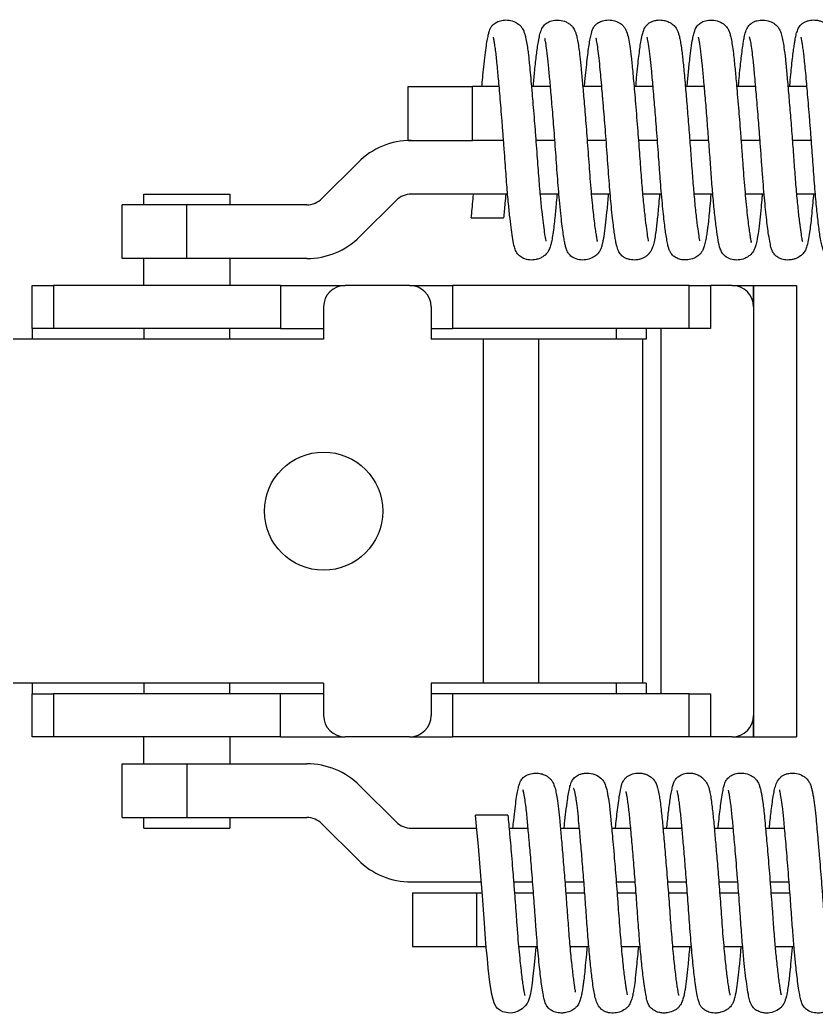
# Model space of a CAD drawing. Extents: x -3080 to 28500, y -1326 to 31609.
# Drawn here: x 14582.704 to 14586.407, y 26403.951 to 26408.572 of the extents above; entities that cross this region are included whole.
import ezdxf

# ---------------------------------------------------------------- set-up
doc = ezdxf.new("R2010")
doc.units = 0
doc.header["$LTSCALE"] = 100
doc.layers.add('0-xref', color=8, linetype='Continuous')
doc.layers.add('188K-SM-07-F10-MECH-CR PIPE-Y2257103$0$AP7P1-SM-08-FNN-120-A(4)-SMP$0$15P6-SM-08-FNN-320-A(10)-UIS-TCM$0$15P6-SM-08-FNN-00-(@10)170308-MIC$0$0-CDS', color=140, linetype='Continuous')

# ---------------------------------------------------------------- blocks, each defined once
blk = doc.blocks.new('188K-SM-07-F10-MECH-CR PIPE-Y2257103$0$CDS-CVD')
at = {"layer": '188K-SM-07-F10-MECH-CR PIPE-Y2257103$0$AP7P1-SM-08-FNN-120-A(4)-SMP$0$15P6-SM-08-FNN-320-A(10)-UIS-TCM$0$15P6-SM-08-FNN-00-(@10)170308-MIC$0$0-CDS', "ltscale": 0.1}
for p, q in [((14584.51, -72926.5019), (14584.81, -72926.5019)), ((14584.51, -72926.7519), (14584.51, -72926.5019)), ((14584.81, -72926.7519), (14584.81, -72926.5019)), ((14584.9334, -72926.5019), (14584.81, -72926.5019)), ((14585.172, -72926.5019), (14585.0835, -72926.5019)), ((14585.4106, -72926.5019), (14585.322, -72926.5019)), ((14585.6491, -72926.5019), (14585.5606, -72926.5019)), ((14585.8877, -72926.5019), (14585.7992, -72926.5019)), ((14586.1263, -72926.5019), (14586.0378, -72926.5019)), ((14586.3649, -72926.5019), (14586.2763, -72926.5019)), ((14584.51, -72926.7519), (14584.81, -72926.7519)), ((14584.9537, -72926.7519), (14584.81, -72926.7519)), ((14585.1923, -72926.7519), (14585.104, -72926.7519)), ((14585.4309, -72926.7519), (14585.3425, -72926.7519)), ((14585.6695, -72926.7519), (14585.5811, -72926.7519)), ((14585.908, -72926.7519), (14585.8197, -72926.7519)), ((14586.1466, -72926.7519), (14586.0582, -72926.7519)), ((14586.3852, -72926.7519), (14586.2968, -72926.7519)), ((14584.2774, -72926.8544), (14584.1092, -72927.0226)), ((14583.28, -72927.0019), (14583.68, -72927.0019)), ((14583.28, -72927.0519), (14583.28, -72927.0019)), ((14583.68, -72927.0019), (14583.68, -72927.0519)), ((14584.9728, -72927.0019), (14584.5249, -72927.0019)), ((14585.2113, -72927.0019), (14585.1232, -72927.0019)), ((14585.4498, -72927.0019), (14585.3618, -72927.0019)), ((14585.6884, -72927.0019), (14585.6005, -72927.0019)), ((14585.927, -72927.0019), (14585.8391, -72927.0019)), ((14586.1656, -72927.0019), (14586.0775, -72927.0019)), ((14586.4041, -72927.0019), (14586.3161, -72927.0019)), ((14583.18, -72927.3019), (14583.18, -72927.0519)), ((14583.48, -72927.0519), (14583.18, -72927.0519)), ((14584.0385, -72927.0519), (14583.48, -72927.0519)), ((14583.48, -72927.3019), (14583.48, -72927.0519)), ((14584.4542, -72927.0312), (14584.286, -72927.1994)), ((14584.8036, -72927.1127), (14584.8786, -72927.1127)), ((14584.8786, -72927.1127), (14584.9536, -72927.1127)), ((14583.48, -72927.3019), (14583.18, -72927.3019)), ((14583.28, -72927.4269), (14583.28, -72927.3019)), ((14584.0385, -72927.3019), (14583.48, -72927.3019)), ((14583.68, -72927.3019), (14583.68, -72927.4269)), ((14582.761, -72927.6269), (14582.761, -72927.4269)), ((14582.761, -72927.4269), (14582.861, -72927.4269)), ((14582.861, -72927.4269), (14582.861, -72927.6269)), ((14583.9169, -72927.4269), (14582.861, -72927.4269)), ((14583.9169, -72927.4269), (14583.9169, -72927.6269)), ((14583.9169, -72927.4269), (14584.2169, -72927.4269)), ((14584.5169, -72927.4269), (14584.2169, -72927.4269)), ((14584.5169, -72927.4269), (14584.7169, -72927.4269)), ((14584.7169, -72927.4269), (14584.7169, -72927.6269)), ((14585.8169, -72927.4269), (14584.7169, -72927.4269)), ((14585.8169, -72927.6269), (14585.8169, -72927.4269)), ((14585.8169, -72927.4269), (14585.9169, -72927.4269)), ((14586.0169, -72927.4269), (14585.9169, -72927.4269)), ((14585.9169, -72927.4269), (14585.9169, -72927.6269)), ((14586.0169, -72927.4269), (14586.1169, -72927.4269)), ((14586.1169, -72927.4269), (14586.3169, -72927.4269)), ((14586.1169, -72927.4269), (14586.1169, -72929.5269)), ((14586.1169, -72927.5255), (14586.1169, -72927.4269)), ((14586.3169, -72927.4269), (14586.3169, -72929.5269)), ((14584.1169, -72927.5269), (14584.1169, -72927.6769)), ((14584.6169, -72927.5269), (14584.6169, -72927.6769)), ((14582.861, -72927.6269), (14582.761, -72927.6269)), ((14582.761, -72927.6269), (14582.761, -72927.6769)), ((14583.9169, -72927.6269), (14582.861, -72927.6269)), ((14583.9169, -72927.6269), (14584.1169, -72927.6269)), ((14584.6169, -72927.6269), (14584.7169, -72927.6269)), ((14585.8169, -72927.6269), (14584.7169, -72927.6269)), ((14585.4772, -72927.6269), (14585.4772, -72927.6769)), ((14585.6169, -72927.6269), (14585.6169, -72927.6769)), ((14585.6868, -72929.3269), (14585.6868, -72927.6269)), ((14585.9169, -72927.6269), (14585.8169, -72927.6269)), ((14584.1169, -72927.6769), (14580.8269, -72927.6769)), ((14584.8603, -72927.6769), (14584.6169, -72927.6769)), ((14584.8603, -72929.2769), (14584.8603, -72927.6769)), ((14585.1176, -72927.6769), (14584.8603, -72927.6769)), ((14585.1176, -72929.2769), (14585.1176, -72927.6769)), ((14585.601, -72927.6769), (14585.1176, -72927.6769)), ((14585.601, -72929.2769), (14585.601, -72927.6769)), ((14585.6169, -72927.6769), (14585.601, -72927.6769)), ((14584.1169, -72929.2769), (14580.8269, -72929.2769)), ((14582.761, -72929.2769), (14582.761, -72929.3269)), ((14584.1169, -72929.2769), (14584.1169, -72929.4269)), ((14584.8603, -72929.2769), (14584.6169, -72929.2769)), ((14584.6169, -72929.2769), (14584.6169, -72929.4269)), ((14585.1176, -72929.2769), (14584.8603, -72929.2769)), ((14585.601, -72929.2769), (14585.1176, -72929.2769)), ((14585.4772, -72929.2769), (14585.4772, -72929.3269)), ((14585.6169, -72929.2769), (14585.601, -72929.2769)), ((14585.6169, -72929.2769), (14585.6169, -72929.3269)), ((14582.761, -72929.5269), (14582.761, -72929.3269)), ((14582.761, -72929.3269), (14582.861, -72929.3269)), ((14582.861, -72929.3269), (14582.861, -72929.5269)), ((14583.9169, -72929.3269), (14582.861, -72929.3269)), ((14583.9169, -72929.5269), (14583.9169, -72929.3269)), ((14584.1169, -72929.3269), (14583.9169, -72929.3269)), ((14584.7169, -72929.3269), (14584.6169, -72929.3269)), ((14584.7169, -72929.3269), (14584.7169, -72929.5269)), ((14585.8169, -72929.3269), (14584.7169, -72929.3269)), ((14585.8169, -72929.5269), (14585.8169, -72929.3269)), ((14585.8169, -72929.3269), (14585.9169, -72929.3269)), ((14585.9169, -72929.3269), (14585.9169, -72929.5269)), ((14586.1169, -72929.5269), (14586.1169, -72929.4283)), ((14582.861, -72929.5269), (14582.761, -72929.5269)), ((14583.9169, -72929.5269), (14582.861, -72929.5269)), ((14583.28, -72929.6519), (14583.28, -72929.5269)), ((14583.68, -72929.5269), (14583.68, -72929.6519)), ((14583.9169, -72929.5269), (14584.2169, -72929.5269)), ((14584.5169, -72929.5269), (14584.2169, -72929.5269)), ((14584.5169, -72929.5269), (14584.7169, -72929.5269)), ((14585.8169, -72929.5269), (14584.7169, -72929.5269)), ((14585.9169, -72929.5269), (14585.8169, -72929.5269)), ((14586.0169, -72929.5269), (14585.9169, -72929.5269)), ((14586.0169, -72929.5269), (14586.1169, -72929.5269)), ((14586.1169, -72929.5269), (14586.3169, -72929.5269)), ((14583.18, -72929.9019), (14583.18, -72929.6519)), ((14583.18, -72929.6519), (14583.48, -72929.6519)), ((14583.48, -72929.6519), (14584.0385, -72929.6519)), ((14583.48, -72929.6519), (14583.48, -72929.9019)), ((14584.286, -72929.7544), (14584.4542, -72929.9226)), ((14584.83, -72929.9591), (14584.8236, -72929.8911)), ((14584.9736, -72929.8911), (14584.8236, -72929.8911)), ((14583.18, -72929.9019), (14583.48, -72929.9019)), ((14583.28, -72929.9519), (14583.28, -72929.9019)), ((14583.48, -72929.9019), (14584.0385, -72929.9019)), ((14583.68, -72929.9019), (14583.68, -72929.9519)), ((14584.1092, -72929.9312), (14584.2774, -72930.0994)), ((14583.28, -72929.9519), (14583.68, -72929.9519)), ((14584.5249, -72929.9519), (14584.8294, -72929.9519)), ((14584.8367, -72930.0348), (14584.83, -72929.9591)), ((14584.9794, -72929.9519), (14585.0679, -72929.9519)), ((14585.2179, -72929.9519), (14585.3065, -72929.9519)), ((14585.4565, -72929.9519), (14585.545, -72929.9519)), ((14585.6951, -72929.9519), (14585.7836, -72929.9519)), ((14585.9337, -72929.9519), (14586.0222, -72929.9519)), ((14586.1723, -72929.9519), (14586.2608, -72929.9519)), ((14584.8434, -72930.1137), (14584.8367, -72930.0348)), ((14584.8496, -72930.1915), (14584.8434, -72930.1137)), ((14584.5249, -72930.2019), (14584.8504, -72930.2019)), ((14584.8552, -72930.2651), (14584.8496, -72930.1915)), ((14585.0006, -72930.2019), (14585.089, -72930.2019)), ((14585.2391, -72930.2019), (14585.3275, -72930.2019)), ((14585.4777, -72930.2019), (14585.5661, -72930.2019)), ((14585.7163, -72930.2019), (14585.8047, -72930.2019)), ((14585.9549, -72930.2019), (14586.0432, -72930.2019)), ((14586.1934, -72930.2019), (14586.2818, -72930.2019)), ((14584.53, -72930.2519), (14584.53, -72930.5019)), ((14584.53, -72930.2519), (14584.83, -72930.2519)), ((14584.83, -72930.5019), (14584.83, -72930.2519)), ((14584.83, -72930.2519), (14584.8542, -72930.2519)), ((14585.0044, -72930.2519), (14585.0928, -72930.2519)), ((14585.243, -72930.2519), (14585.3313, -72930.2519)), ((14585.4816, -72930.2519), (14585.5699, -72930.2519)), ((14585.7202, -72930.2519), (14585.8085, -72930.2519)), ((14585.9587, -72930.2519), (14586.0471, -72930.2519)), ((14586.1973, -72930.2519), (14586.2856, -72930.2519)), ((14584.8602, -72930.3321), (14584.8552, -72930.2651)), ((14584.8644, -72930.3915), (14584.8602, -72930.3321)), ((14584.8684, -72930.4449), (14584.8644, -72930.3915)), ((14584.8735, -72930.5072), (14584.8684, -72930.4449)), ((14584.53, -72930.5019), (14584.83, -72930.5019)), ((14584.83, -72930.5019), (14584.8731, -72930.5019)), ((14584.8783, -72930.5584), (14584.8735, -72930.5072)), ((14585.0237, -72930.5019), (14585.1117, -72930.5019)), ((14585.1031, -72930.5057), (14585.0987, -72930.555)), ((14585.1035, -72930.5019), (14585.1031, -72930.5057)), ((14585.2622, -72930.5019), (14585.3503, -72930.5019)), ((14585.5008, -72930.5019), (14585.589, -72930.5019)), ((14585.7394, -72930.5019), (14585.8274, -72930.5019)), ((14585.9779, -72930.5019), (14586.066, -72930.5019)), ((14586.2166, -72930.5019), (14586.3046, -72930.5019)), ((14584.8827, -72930.6024), (14584.8783, -72930.5584)), ((14585.0987, -72930.555), (14585.0941, -72930.6035)), ((14584.8905, -72930.6675), (14584.8827, -72930.6024)), ((14585.0941, -72930.6035), (14585.0905, -72930.6384)), ((14584.8998, -72930.7254), (14584.8905, -72930.6675)), ((14585.0865, -72930.6722), (14585.0818, -72930.7035)), ((14585.0905, -72930.6384), (14585.0865, -72930.6722)), ((14585.0818, -72930.7035), (14585.0772, -72930.7277)), ((14584.9051, -72930.7491), (14584.8998, -72930.7254)), ((14584.911, -72930.768), (14584.9051, -72930.7491)), ((14584.9191, -72930.7827), (14584.911, -72930.768)), ((14585.0631, -72930.7665), (14585.0541, -72930.7786)), ((14585.0679, -72930.758), (14585.0631, -72930.7665)), ((14585.0699, -72930.7534), (14585.0679, -72930.758)), ((14585.0733, -72930.7433), (14585.0699, -72930.7534)), ((14585.0772, -72930.7277), (14585.0733, -72930.7433)), ((14584.9247, -72930.7891), (14584.9191, -72930.7827)), ((14584.9314, -72930.7949), (14584.9247, -72930.7891)), ((14584.9395, -72930.8003), (14584.9314, -72930.7949)), ((14584.9499, -72930.8053), (14584.9395, -72930.8003)), ((14584.9758, -72930.8113), (14584.9499, -72930.8053)), ((14584.9895, -72930.8116), (14584.9758, -72930.8113)), ((14585.0049, -72930.8095), (14584.9895, -72930.8116)), ((14585.0221, -72930.8036), (14585.0049, -72930.8095)), ((14585.0399, -72930.7924), (14585.0221, -72930.8036)), ((14585.0541, -72930.7786), (14585.0399, -72930.7924))]:
    blk.add_line(p, q, dxfattribs=at)
blk.add_circle((14584.1169, -72928.4769), 0.275, dxfattribs=at)
for centre, radius, start, end in [((14584.5249, -72927.1019), 0.35, 90, 135), ((14584.0385, -72926.9519), 0.1, 270, 315), ((14584.5249, -72927.1019), 0.1, 90, 135), ((14584.0385, -72926.9519), 0.35, 270, 315), ((14584.2169, -72927.5269), 0.1, 90, 180), ((14584.5169, -72927.5269), 0.1, 0, 90), ((14586.0169, -72927.5269), 0.1, 0, 90), ((14584.2169, -72929.4269), 0.1, 180, 270), ((14584.5169, -72929.4269), 0.1, 270, 0), ((14586.0169, -72929.4269), 0.1, 270, 0), ((14584.0385, -72930.0019), 0.35, 45, 90), ((14584.0385, -72930.0019), 0.1, 45, 90), ((14584.5249, -72929.8519), 0.1, 225, 270), ((14584.5249, -72929.8519), 0.35, 225, 270)]:
    blk.add_arc(centre, radius, start, end, dxfattribs=at)
for points, knots in [([(14584.8531, -72926.5019), (14584.8543, -72926.4881), (14584.8571, -72926.456), (14584.8621, -72926.4063), (14584.8678, -72926.3557), (14584.8736, -72926.3128), (14584.8788, -72926.2808), (14584.8835, -72926.2583), (14584.8876, -72926.243), (14584.8919, -72926.2325), (14584.8961, -72926.2249), (14584.9013, -72926.2179), (14584.9113, -72926.2081), (14584.9278, -72926.1983), (14584.9482, -72926.1928), (14584.965, -72926.1918), (14584.9832, -72926.1931), (14585.0062, -72926.1996), (14585.0242, -72926.2113), (14585.0319, -72926.2189), (14585.0345, -72926.2217), (14585.0368, -72926.2244), (14585.0395, -72926.2282), (14585.0434, -72926.2344), (14585.0479, -72926.244), (14585.0529, -72926.2586), (14585.0583, -72926.2806), (14585.0633, -72926.3082), (14585.0674, -72926.3382), (14585.0706, -72926.3652), (14585.0738, -72926.3964), (14585.0777, -72926.4375), (14585.0827, -72926.4921), (14585.0879, -72926.552), (14585.0931, -72926.6144), (14585.0982, -72926.6766), (14585.1032, -72926.7413), (14585.108, -72926.8044), (14585.1121, -72926.863), (14585.116, -72926.9165), (14585.12, -72926.9653), (14585.1249, -72927.0222), (14585.1308, -72927.0811), (14585.1373, -72927.1384), (14585.1437, -72927.1829), (14585.1473, -72927.2076), (14585.1511, -72927.2215), (14585.1499, -72927.2212), (14585.1496, -72927.2211)], [0, 0, 0, 0, 0.022447, 0.052442, 0.089796, 0.123797, 0.15424, 0.181076, 0.203503, 0.221072, 0.231045, 0.2384, 0.247554, 0.259468, 0.272894, 0.280648, 0.289593, 0.306187, 0.317473, 0.321045, 0.322534, 0.324543, 0.330659, 0.339705, 0.356395, 0.378357, 0.402238, 0.432583, 0.456571, 0.475191, 0.493904, 0.521678, 0.553166, 0.588295, 0.616893, 0.6472, 0.678856, 0.709286, 0.737324, 0.763613, 0.788867, 0.812859, 0.856316, 0.89383, 0.932154, 0.972262, 0.992211, 1, 1, 1, 1]), ([(14585.0918, -72926.5019), (14585.0937, -72926.4797), (14585.0982, -72926.4284), (14585.1057, -72926.3604), (14585.1131, -72926.3058), (14585.1202, -72926.268), (14585.1258, -72926.244), (14585.137, -72926.2206), (14585.1561, -72926.2033), (14585.1811, -72926.1928), (14585.2169, -72926.1912), (14585.2409, -72926.1986), (14585.2595, -72926.2097), (14585.2747, -72926.2232), (14585.2851, -72926.2399), (14585.2895, -72926.2523), (14585.2948, -72926.2702), (14585.2993, -72926.2928), (14585.3042, -72926.3238), (14585.3093, -72926.3652), (14585.3144, -72926.418), (14585.3209, -72926.4877), (14585.3268, -72926.5563), (14585.3322, -72926.6204), (14585.3366, -72926.6746), (14585.3411, -72926.7323), (14585.3456, -72926.7923), (14585.3501, -72926.8537), (14585.3545, -72926.9156), (14585.3593, -72926.9753), (14585.3643, -72927.0299), (14585.369, -72927.0769), (14585.3737, -72927.1197), (14585.3784, -72927.1563), (14585.3826, -72927.1852), (14585.3859, -72927.2045), (14585.3884, -72927.217), (14585.389, -72927.2209), (14585.3883, -72927.2216), (14585.3881, -72927.2218)], [0, 0, 0, 0, 0.036742, 0.084736, 0.132872, 0.16472, 0.196099, 0.226928, 0.249073, 0.268422, 0.28426, 0.305131, 0.317359, 0.32786, 0.344518, 0.360705, 0.379261, 0.407933, 0.437842, 0.465945, 0.505054, 0.543965, 0.588921, 0.613871, 0.640287, 0.667982, 0.696715, 0.7262, 0.756738, 0.788702, 0.81924, 0.847824, 0.8742, 0.905655, 0.932738, 0.955459, 0.971425, 0.990666, 1, 1, 1, 1]), ([(14585.3303, -72926.5019), (14585.331, -72926.4938), (14585.3334, -72926.4659), (14585.3376, -72926.4232), (14585.3428, -72926.3751), (14585.3479, -72926.3342), (14585.3528, -72926.3003), (14585.3579, -72926.2713), (14585.3628, -72926.2498), (14585.3682, -72926.2343), (14585.3729, -72926.2253), (14585.38, -72926.2161), (14585.3915, -72926.2058), (14585.4102, -72926.1962), (14585.4371, -72926.1909), (14585.4626, -72926.193), (14585.4869, -72926.2019), (14585.5011, -72926.2115), (14585.5079, -72926.2176), (14585.515, -72926.2254), (14585.5203, -72926.2337), (14585.528, -72926.2499), (14585.5348, -72926.2756), (14585.5414, -72926.3134), (14585.5466, -72926.3542), (14585.5508, -72926.3954), (14585.5543, -72926.4326), (14585.5584, -72926.4762), (14585.5628, -72926.5266), (14585.5677, -72926.5833), (14585.5727, -72926.6443), (14585.5776, -72926.7065), (14585.5823, -72926.7666), (14585.5865, -72926.8234), (14585.5914, -72926.8932), (14585.5976, -72926.973), (14585.6053, -72927.0561), (14585.6128, -72927.1254), (14585.6201, -72927.1788), (14585.6239, -72927.2067), (14585.6273, -72927.2207), (14585.6261, -72927.2208), (14585.6258, -72927.2209)], [0, 0, 0, 0, 0.012977, 0.044323, 0.074895, 0.104463, 0.132844, 0.159901, 0.1915, 0.215175, 0.231416, 0.239392, 0.249531, 0.261858, 0.275664, 0.29283, 0.308329, 0.314124, 0.318588, 0.322158, 0.335027, 0.3558, 0.39447, 0.431024, 0.470877, 0.492491, 0.515805, 0.541148, 0.56847, 0.597655, 0.628257, 0.658106, 0.68659, 0.713558, 0.738938, 0.78771, 0.834079, 0.878048, 0.923024, 0.968181, 0.990567, 1, 1, 1, 1]), ([(14585.5688, -72926.5019), (14585.57, -72926.488), (14585.573, -72926.4539), (14585.5778, -72926.4065), (14585.5829, -72926.3616), (14585.5875, -72926.3253), (14585.5923, -72926.2928), (14585.5985, -72926.2606), (14585.6072, -72926.2342), (14585.6154, -72926.2197), (14585.6261, -72926.2094), (14585.6351, -72926.2032), (14585.6466, -72926.1979), (14585.6591, -72926.1941), (14585.672, -72926.1921), (14585.6868, -72926.192), (14585.7014, -72926.1939), (14585.7184, -72926.1989), (14585.7383, -72926.2097), (14585.7545, -72926.2261), (14585.7625, -72926.2407), (14585.7662, -72926.2507), (14585.7707, -72926.2655), (14585.7751, -72926.2858), (14585.7796, -72926.3122), (14585.7837, -72926.3427), (14585.7874, -72926.3752), (14585.7908, -72926.4102), (14585.7946, -72926.4509), (14585.7997, -72926.5066), (14585.8062, -72926.5822), (14585.8139, -72926.6772), (14585.8216, -72926.7761), (14585.8285, -72926.8724), (14585.8354, -72926.9636), (14585.843, -72927.048), (14585.8509, -72927.122), (14585.8587, -72927.1792), (14585.8625, -72927.2057), (14585.865, -72927.218), (14585.8647, -72927.2191), (14585.8646, -72927.2196)], [0, 0, 0, 0, 0.023105, 0.056373, 0.086927, 0.114539, 0.142005, 0.173535, 0.208861, 0.236215, 0.247103, 0.255724, 0.262441, 0.268088, 0.276934, 0.283495, 0.291532, 0.303354, 0.31811, 0.331874, 0.344892, 0.360154, 0.379883, 0.404175, 0.432359, 0.458274, 0.480241, 0.504286, 0.528718, 0.555442, 0.599618, 0.647606, 0.695214, 0.741025, 0.786804, 0.833862, 0.881752, 0.930435, 0.978491, 0.990385, 1, 1, 1, 1]), ([(14585.8075, -72926.5019), (14585.8094, -72926.4799), (14585.8136, -72926.4324), (14585.82, -72926.3729), (14585.8266, -72926.3205), (14585.8326, -72926.2825), (14585.8381, -72926.2564), (14585.8434, -72926.2378), (14585.8531, -72926.22), (14585.8695, -72926.205), (14585.8925, -72926.1941), (14585.9251, -72926.1905), (14585.9516, -72926.1966), (14585.9695, -72926.2057), (14585.9848, -72926.2168), (14585.9974, -72926.2328), (14586.0023, -72926.2441), (14586.0064, -72926.2552), (14586.0111, -72926.2732), (14586.0163, -72926.2999), (14586.0213, -72926.3341), (14586.0257, -72926.3721), (14586.0292, -72926.4091), (14586.0328, -72926.4464), (14586.0366, -72926.4884), (14586.0411, -72926.5398), (14586.0459, -72926.5967), (14586.0508, -72926.6566), (14586.0556, -72926.7169), (14586.0605, -72926.7815), (14586.0654, -72926.8485), (14586.0702, -72926.9153), (14586.0754, -72926.9789), (14586.0806, -72927.0372), (14586.0859, -72927.0885), (14586.0908, -72927.1319), (14586.0954, -72927.167), (14586.0994, -72927.1936), (14586.1028, -72927.2125), (14586.1047, -72927.2227), (14586.1064, -72927.227), (14586.1057, -72927.2264), (14586.1057, -72927.2263)], [0, 0, 0, 0, 0.0358, 0.077068, 0.114708, 0.153905, 0.180801, 0.206788, 0.230263, 0.245612, 0.261592, 0.277791, 0.296636, 0.30724, 0.316431, 0.330849, 0.343291, 0.357961, 0.382194, 0.411636, 0.443475, 0.4713, 0.495215, 0.516273, 0.539311, 0.566743, 0.598524, 0.625087, 0.653775, 0.684301, 0.716287, 0.7491, 0.78191, 0.814323, 0.84597, 0.876519, 0.905692, 0.933276, 0.959127, 0.981601, 0.998599, 1, 1, 1, 1]), ([(14586.046, -72926.5019), (14586.0464, -72926.4973), (14586.0483, -72926.4749), (14586.0517, -72926.4392), (14586.0561, -72926.3964), (14586.0606, -72926.3571), (14586.065, -72926.3227), (14586.0694, -72926.2941), (14586.0735, -72926.2701), (14586.0794, -72926.2452), (14586.0872, -72926.2259), (14586.1013, -72926.2103), (14586.1166, -72926.2007), (14586.1368, -72926.1932), (14586.1618, -72926.1908), (14586.1902, -72926.1961), (14586.2118, -72926.2073), (14586.2226, -72926.2167), (14586.2295, -72926.224), (14586.2341, -72926.2306), (14586.2408, -72926.2431), (14586.2468, -72926.2613), (14586.2529, -72926.2887), (14586.2586, -72926.3243), (14586.2644, -72926.3727), (14586.2707, -72926.4398), (14586.278, -72926.5196), (14586.2857, -72926.6108), (14586.2935, -72926.7083), (14586.301, -72926.8063), (14586.3076, -72926.9016), (14586.3149, -72926.9912), (14586.3224, -72927.0704), (14586.3296, -72927.1339), (14586.3358, -72927.1799), (14586.3403, -72927.2055), (14586.3424, -72927.2183), (14586.3441, -72927.2228), (14586.343, -72927.222), (14586.3429, -72927.222)], [0, 0, 0, 0, 0.007337, 0.035729, 0.062379, 0.087107, 0.116886, 0.142917, 0.165262, 0.197294, 0.230481, 0.248113, 0.257221, 0.266077, 0.283174, 0.300993, 0.31449, 0.319209, 0.322891, 0.332902, 0.349215, 0.379677, 0.41019, 0.43888, 0.480603, 0.522919, 0.567988, 0.614953, 0.662246, 0.708893, 0.754307, 0.801125, 0.847748, 0.891653, 0.932024, 0.968364, 0.984966, 0.999835, 1, 1, 1, 1]), ([(14586.2845, -72926.5019), (14586.2847, -72926.5), (14586.2863, -72926.4803), (14586.2895, -72926.4471), (14586.294, -72926.4017), (14586.2985, -72926.3625), (14586.3026, -72926.3299), (14586.3062, -72926.305), (14586.3095, -72926.2843), (14586.3137, -72926.2625), (14586.3204, -72926.2401), (14586.3272, -72926.2254), (14586.337, -72926.2135), (14586.3467, -72926.2057), (14586.3594, -72926.1988), (14586.3788, -72926.1927), (14586.3976, -72926.1913), (14586.4176, -72926.1939), (14586.4338, -72926.1988), (14586.4481, -72926.2062), (14586.4563, -72926.2127), (14586.4611, -72926.2177), (14586.4634, -72926.2203), (14586.4648, -72926.222), (14586.4661, -72926.2235), (14586.4676, -72926.2255), (14586.4703, -72926.2287), (14586.4718, -72926.23), (14586.4757, -72926.2358), (14586.4797, -72926.2443), (14586.4843, -72926.2582), (14586.4892, -72926.278), (14586.4941, -72926.3045), (14586.4986, -72926.336), (14586.5022, -72926.3671), (14586.5056, -72926.4005), (14586.5094, -72926.4412), (14586.5137, -72926.4875), (14586.5181, -72926.5382), (14586.5226, -72926.5914), (14586.5275, -72926.6509), (14586.5319, -72926.7054), (14586.5344, -72926.7396), (14586.5354, -72926.7519)], [0, 0, 0, 0, 0.004267, 0.044872, 0.082531, 0.123453, 0.159479, 0.190506, 0.217405, 0.250424, 0.284727, 0.324729, 0.343329, 0.359209, 0.372222, 0.383527, 0.405085, 0.41711, 0.428767, 0.439457, 0.449405, 0.453345, 0.454954, 0.45643, 0.457903, 0.459511, 0.463548, 0.478976, 0.496612, 0.527343, 0.557818, 0.589965, 0.633991, 0.671782, 0.703589, 0.734388, 0.770717, 0.813069, 0.848802, 0.887823, 0.929915, 0.974734, 1, 1, 1, 1]), ([(14585.2025, -72927.0019), (14585.2023, -72927.0043), (14585.2008, -72927.0214), (14585.1982, -72927.0495), (14585.1947, -72927.0871), (14585.1912, -72927.1238), (14585.1869, -72927.1618), (14585.182, -72927.1966), (14585.1771, -72927.2226), (14585.1729, -72927.2402), (14585.1689, -72927.2524), (14585.1659, -72927.2604), (14585.1564, -72927.2774), (14585.1389, -72927.2928), (14585.1215, -72927.3017), (14585.1018, -72927.308), (14585.0737, -72927.3098), (14585.0461, -72927.3023), (14585.0233, -72927.2874), (14585.0104, -72927.2682), (14585.0029, -72927.2449), (14584.9969, -72927.2146), (14584.9902, -72927.1696), (14584.9836, -72927.1152), (14584.9764, -72927.0457), (14584.9701, -72926.9738), (14584.965, -72926.9075), (14584.9611, -72926.8522), (14584.9568, -72926.792), (14584.952, -72926.728), (14584.947, -72926.6637), (14584.942, -72926.6028), (14584.9374, -72926.5476), (14584.9332, -72926.4988), (14584.9294, -72926.4564), (14584.9257, -72926.4169), (14584.9223, -72926.381), (14584.9184, -72926.3459), (14584.9146, -72926.3176), (14584.9109, -72926.2943), (14584.9081, -72926.2793), (14584.906, -72926.2719), (14584.9066, -72926.272), (14584.9068, -72926.2721)], [0, 0, 0, 0, 0.003831, 0.027247, 0.048045, 0.071422, 0.098544, 0.129863, 0.159805, 0.17891, 0.195048, 0.208269, 0.221, 0.237647, 0.248147, 0.25824, 0.274975, 0.291386, 0.306462, 0.331467, 0.359906, 0.39991, 0.438536, 0.476085, 0.518392, 0.566137, 0.591676, 0.618156, 0.646586, 0.677157, 0.708181, 0.737683, 0.765426, 0.791251, 0.815065, 0.836834, 0.862729, 0.88639, 0.91465, 0.940248, 0.969159, 0.993303, 1, 1, 1, 1]), ([(14585.441, -72927.0019), (14585.4407, -72927.0054), (14585.438, -72927.0366), (14585.4333, -72927.0866), (14585.4271, -72927.1496), (14585.4203, -72927.1997), (14585.4132, -72927.2347), (14585.4064, -72927.2557), (14585.4008, -72927.2673), (14585.3959, -72927.2747), (14585.3908, -72927.2808), (14585.3821, -72927.2894), (14585.3634, -72927.3014), (14585.3351, -72927.3091), (14585.3067, -72927.3091), (14585.2746, -72927.2978), (14585.2569, -72927.281), (14585.2496, -72927.268), (14585.2432, -72927.2507), (14585.2389, -72927.232), (14585.2349, -72927.2101), (14585.2302, -72927.1796), (14585.2251, -72927.1401), (14585.2196, -72927.0909), (14585.2141, -72927.0355), (14585.209, -72926.9766), (14585.2043, -72926.9182), (14585.2001, -72926.8569), (14585.1956, -72926.7953), (14585.1911, -72926.7349), (14585.1866, -72926.6769), (14585.1822, -72926.6223), (14585.1768, -72926.5572), (14585.1708, -72926.487), (14585.1642, -72926.416), (14585.1585, -72926.357), (14585.1532, -72926.3174), (14585.1487, -72926.2915), (14585.1459, -72926.2789), (14585.1465, -72926.277), (14585.1468, -72926.2761)], [0, 0, 0, 0, 0.005405, 0.049138, 0.090554, 0.13224, 0.177058, 0.200362, 0.218398, 0.230105, 0.233839, 0.237845, 0.249629, 0.266397, 0.28372, 0.301196, 0.319007, 0.340906, 0.362099, 0.382874, 0.407904, 0.437403, 0.466942, 0.500058, 0.536453, 0.565621, 0.596068, 0.626344, 0.655769, 0.684474, 0.712205, 0.738742, 0.763914, 0.809647, 0.849972, 0.890028, 0.932569, 0.954821, 0.977976, 1, 1, 1, 1]), ([(14585.6796, -72927.0019), (14585.679, -72927.009), (14585.6768, -72927.0338), (14585.6735, -72927.0698), (14585.6698, -72927.1084), (14585.6665, -72927.1407), (14585.6627, -72927.1717), (14585.658, -72927.2031), (14585.6522, -72927.2322), (14585.6458, -72927.2543), (14585.6406, -72927.2654), (14585.6365, -72927.271), (14585.635, -72927.2723), (14585.633, -72927.2747), (14585.6315, -72927.2765), (14585.6304, -72927.278), (14585.629, -72927.2796), (14585.6269, -72927.2821), (14585.6221, -72927.2872), (14585.6146, -72927.2935), (14585.6007, -72927.3011), (14585.5846, -72927.3063), (14585.5645, -72927.3093), (14585.5458, -72927.3083), (14585.5265, -72927.3027), (14585.5132, -72927.296), (14585.5033, -72927.2884), (14585.4956, -72927.2796), (14585.4904, -72927.2709), (14585.4837, -72927.256), (14585.478, -72927.2352), (14585.4734, -72927.21), (14585.4697, -72927.1858), (14585.4654, -72927.1543), (14585.4605, -72927.1123), (14585.4554, -72927.0633), (14585.4504, -72927.0095), (14585.4457, -72926.9537), (14585.4411, -72926.8926), (14585.4366, -72926.8288), (14585.4319, -72926.7649), (14585.4272, -72926.7029), (14585.4225, -72926.6441), (14585.4176, -72926.5841), (14585.4127, -72926.5254), (14585.4078, -72926.4703), (14585.403, -72926.4179), (14585.3983, -72926.3688), (14585.393, -72926.3257), (14585.3884, -72926.2974), (14585.3852, -72926.2814), (14585.3838, -72926.2762), (14585.3853, -72926.2765), (14585.3857, -72926.2766)], [0, 0, 0, 0, 0.0112849, 0.0392389, 0.0631094, 0.0836558, 0.1062852, 0.1330351, 0.1640526, 0.1965981, 0.2248769, 0.2342989, 0.2427776, 0.2457414, 0.2469083, 0.2479446, 0.2489396, 0.2499876, 0.2525082, 0.2591898, 0.2664253, 0.274295, 0.282585, 0.2973214, 0.3050044, 0.3136311, 0.3241985, 0.3366448, 0.3506261, 0.3640781, 0.3948221, 0.4180633, 0.4392301, 0.4645948, 0.4941266, 0.5276411, 0.5551771, 0.5844892, 0.6152455, 0.6458689, 0.6758421, 0.7049177, 0.7328292, 0.7593595, 0.7922985, 0.8222573, 0.8491353, 0.8850759, 0.9199025, 0.9537633, 0.9715445, 0.992625, 1, 1, 1, 1]), ([(14585.9182, -72927.0019), (14585.9182, -72927.002), (14585.9164, -72927.0221), (14585.9133, -72927.0566), (14585.909, -72927.1022), (14585.9057, -72927.1348), (14585.9027, -72927.1603), (14585.8996, -72927.1835), (14585.8954, -72927.2088), (14585.8902, -72927.2335), (14585.8851, -72927.2509), (14585.8804, -72927.2623), (14585.8769, -72927.2688), (14585.8736, -72927.2738), (14585.871, -72927.2772), (14585.8686, -72927.28), (14585.8657, -72927.2831), (14585.8572, -72927.2909), (14585.8378, -72927.3026), (14585.8146, -72927.3082), (14585.7968, -72927.3088), (14585.78, -72927.3073), (14585.7604, -72927.3013), (14585.7449, -72927.2914), (14585.7339, -72927.2802), (14585.7283, -72927.2711), (14585.7235, -72927.2603), (14585.7192, -72927.2454), (14585.7147, -72927.2245), (14585.71, -72927.1971), (14585.7054, -72927.1644), (14585.7008, -72927.1275), (14585.696, -72927.0831), (14585.6909, -72927.0312), (14585.6858, -72926.9723), (14585.6808, -72926.9088), (14585.6763, -72926.8434), (14585.6716, -72926.7794), (14585.6669, -72926.7184), (14585.6625, -72926.6617), (14585.6584, -72926.6103), (14585.6542, -72926.5604), (14585.6502, -72926.5139), (14585.6464, -72926.4703), (14585.6421, -72926.4238), (14585.6373, -72926.3728), (14585.6314, -72926.3229), (14585.6258, -72926.2916), (14585.6226, -72926.276), (14585.6207, -72926.2716), (14585.6219, -72926.2724), (14585.6219, -72926.2725)], [0, 0, 0, 0, 0.000191, 0.031846, 0.059834, 0.084589, 0.09934, 0.117612, 0.139844, 0.166217, 0.194127, 0.208162, 0.219254, 0.227415, 0.23271, 0.234359, 0.235862, 0.239728, 0.25164, 0.268631, 0.277122, 0.284639, 0.297709, 0.309272, 0.317953, 0.330134, 0.348455, 0.369783, 0.395781, 0.425553, 0.450347, 0.477184, 0.505938, 0.536411, 0.568324, 0.60131, 0.633121, 0.663536, 0.692436, 0.719529, 0.744593, 0.767481, 0.794472, 0.817439, 0.839984, 0.876878, 0.918013, 0.95968, 0.980063, 0.999192, 1, 1, 1, 1]), ([(14586.1568, -72927.0019), (14586.1563, -72927.0073), (14586.1544, -72927.0287), (14586.1506, -72927.07), (14586.1454, -72927.1253), (14586.1397, -72927.1735), (14586.1341, -72927.2088), (14586.1292, -72927.233), (14586.1235, -72927.2515), (14586.1172, -72927.2671), (14586.1016, -72927.286), (14586.0841, -72927.2975), (14586.0649, -72927.3058), (14586.039, -72927.3103), (14586.0058, -72927.3048), (14585.9843, -72927.2924), (14585.9696, -72927.2756), (14585.9585, -72927.2503), (14585.9523, -72927.219), (14585.9433, -72927.1623), (14585.9354, -72927.0925), (14585.9276, -72927.0119), (14585.9204, -72926.9238), (14585.9139, -72926.8306), (14585.9067, -72926.734), (14585.8991, -72926.6366), (14585.8915, -72926.5441), (14585.8842, -72926.4621), (14585.8779, -72926.3937), (14585.8728, -72926.3465), (14585.8686, -72926.3158), (14585.8653, -72926.2958), (14585.8627, -72926.2813), (14585.8606, -72926.2731), (14585.861, -72926.2725), (14585.8611, -72926.2723)], [0, 0, 0, 0, 0.008521, 0.034236, 0.072159, 0.113075, 0.142595, 0.170684, 0.194387, 0.209837, 0.228014, 0.239786, 0.251346, 0.269327, 0.285682, 0.305947, 0.32827, 0.351094, 0.397624, 0.444925, 0.492319, 0.539109, 0.584694, 0.628935, 0.674383, 0.720843, 0.767327, 0.811996, 0.854005, 0.894439, 0.916203, 0.93965, 0.964642, 0.988063, 1, 1, 1, 1]), ([(14586.3953, -72927.0019), (14586.3951, -72927.0042), (14586.3935, -72927.0227), (14586.3903, -72927.058), (14586.3859, -72927.1046), (14586.3816, -72927.1459), (14586.3767, -72927.1842), (14586.3711, -72927.2186), (14586.3645, -72927.2453), (14586.3583, -72927.2614), (14586.3529, -72927.2709), (14586.3482, -72927.2774), (14586.3415, -72927.2845), (14586.3304, -72927.2938), (14586.3142, -72927.3021), (14586.2952, -72927.3072), (14586.2768, -72927.3093), (14586.2554, -72927.3075), (14586.2326, -72927.2988), (14586.219, -72927.2887), (14586.2107, -72927.2794), (14586.2066, -72927.2728), (14586.2017, -72927.263), (14586.1969, -72927.2472), (14586.1913, -72927.2212), (14586.1855, -72927.1856), (14586.18, -72927.1439), (14586.1748, -72927.099), (14586.1696, -72927.0476), (14586.1644, -72926.9904), (14586.1594, -72926.9287), (14586.1547, -72926.8629), (14586.1499, -72926.7948), (14586.1447, -72926.7269), (14586.1397, -72926.6626), (14586.135, -72926.604), (14586.1306, -72926.5519), (14586.1264, -72926.5025), (14586.1224, -72926.4576), (14586.1187, -72926.4181), (14586.115, -72926.38), (14586.1109, -72926.3419), (14586.1058, -72926.3064), (14586.1014, -72926.2828), (14586.098, -72926.2711), (14586.0982, -72926.2707), (14586.0983, -72926.2705)], [0, 0, 0, 0, 0.003552, 0.029307, 0.060537, 0.08884, 0.115194, 0.151456, 0.18957, 0.20816, 0.221885, 0.230823, 0.234467, 0.239171, 0.252579, 0.2611, 0.27008, 0.284818, 0.297423, 0.308499, 0.31672, 0.326332, 0.340183, 0.365029, 0.397619, 0.434031, 0.462805, 0.492653, 0.523366, 0.554694, 0.586352, 0.61808, 0.650921, 0.683089, 0.713521, 0.741908, 0.768039, 0.791788, 0.819655, 0.84322, 0.863369, 0.894798, 0.92897, 0.96155, 0.987418, 1, 1, 1, 1]), ([(14586.6236, -72927.1127), (14586.6217, -72927.1303), (14586.6182, -72927.1633), (14586.6128, -72927.2), (14586.6079, -72927.2256), (14586.6037, -72927.2422), (14586.6002, -72927.2529), (14586.597, -72927.2607), (14586.5908, -72927.2727), (14586.5759, -72927.289), (14586.5563, -72927.3006), (14586.5386, -72927.3063), (14586.5241, -72927.3085), (14586.5094, -72927.3087), (14586.4932, -72927.3068), (14586.4761, -72927.3008), (14586.4614, -72927.2919), (14586.4517, -72927.2823), (14586.4439, -72927.2696), (14586.4367, -72927.2509), (14586.4304, -72927.2253), (14586.4255, -72927.196), (14586.4209, -72927.1631), (14586.4165, -72927.1278), (14586.4123, -72927.0893), (14586.4083, -72927.0486), (14586.4041, -72927.0024), (14586.3998, -72926.9512), (14586.3955, -72926.8954), (14586.3913, -72926.8347), (14586.3866, -72926.7697), (14586.3815, -72926.703), (14586.3764, -72926.6384), (14586.3715, -72926.579), (14586.367, -72926.5258), (14586.3625, -72926.4747), (14586.3582, -72926.4278), (14586.3542, -72926.3862), (14586.3507, -72926.353), (14586.347, -72926.3248), (14586.3438, -72926.303), (14586.3409, -72926.2863), (14586.3388, -72926.2764), (14586.3376, -72926.2719), (14586.3379, -72926.2716), (14586.3379, -72926.2715)], [0, 0, 0, 0, 0.038629, 0.072542, 0.100999, 0.123562, 0.140015, 0.150612, 0.163548, 0.177301, 0.192835, 0.20573, 0.214742, 0.221449, 0.230215, 0.242372, 0.250621, 0.267336, 0.28886, 0.317278, 0.343535, 0.374908, 0.402787, 0.432735, 0.457181, 0.483201, 0.510636, 0.539278, 0.568875, 0.59958, 0.632617, 0.666929, 0.699862, 0.73101, 0.760148, 0.78713, 0.819629, 0.848169, 0.873771, 0.896782, 0.926352, 0.949664, 0.973765, 0.992735, 1, 1, 1, 1]), ([(14584.8036, -72927.1127), (14584.8049, -72927.0992), (14584.8076, -72927.0714), (14584.8111, -72927.0338), (14584.8132, -72927.0092), (14584.8139, -72927.0019)], [0, 0, 0, 0, 0.402488, 0.824557, 1, 1, 1, 1]), ([(14584.9639, -72927.0019), (14584.9626, -72927.0161), (14584.959, -72927.057), (14584.9557, -72927.0907), (14584.9536, -72927.1127)], [0, 0, 0, 0, 0.347224, 1, 1, 1, 1]), ([(14584.9973, -72929.9519), (14584.9985, -72929.9395), (14585.0017, -72929.9064), (14585.007, -72929.8603), (14585.0129, -72929.8162), (14585.0184, -72929.7825), (14585.0234, -72929.759), (14585.028, -72929.743), (14585.0328, -72929.7324), (14585.0376, -72929.7248), (14585.0457, -72929.7155), (14585.0593, -72929.7053), (14585.0778, -72929.6981), (14585.0959, -72929.6952), (14585.1122, -72929.6951), (14585.1324, -72929.6986), (14585.1518, -72929.7066), (14585.1668, -72929.7174), (14585.1776, -72929.729), (14585.1853, -72929.7419), (14585.1922, -72929.7603), (14585.1974, -72929.7825), (14585.2035, -72929.8164), (14585.2092, -72929.86), (14585.2149, -72929.9186), (14585.2215, -72929.9894), (14585.2288, -72930.0742), (14585.2367, -72930.1697), (14585.2445, -72930.2701), (14585.2517, -72930.3705), (14585.2577, -72930.4512), (14585.2631, -72930.5127), (14585.2673, -72930.5572), (14585.2716, -72930.5973), (14585.2756, -72930.632), (14585.2792, -72930.6607), (14585.2826, -72930.684), (14585.2845, -72930.7004), (14585.2882, -72930.7141), (14585.2856, -72930.7139), (14585.2847, -72930.7139)], [0, 0, 0, 0, 0.022944, 0.061416, 0.097598, 0.131237, 0.161957, 0.186744, 0.205317, 0.215065, 0.223746, 0.235628, 0.249298, 0.257805, 0.268142, 0.281154, 0.293215, 0.302941, 0.31106, 0.328306, 0.356153, 0.388394, 0.418736, 0.460034, 0.500062, 0.543638, 0.59088, 0.640597, 0.69093, 0.740771, 0.791714, 0.818398, 0.845669, 0.872554, 0.898485, 0.923295, 0.946849, 0.969052, 0.989879, 1, 1, 1, 1]), ([(14585.2359, -72929.9519), (14585.2365, -72929.9449), (14585.2392, -72929.9164), (14585.2441, -72929.8722), (14585.25, -72929.825), (14585.2559, -72929.7883), (14585.261, -72929.7624), (14585.2665, -72929.7422), (14585.2765, -72929.7239), (14585.2885, -72929.7118), (14585.3025, -72929.7036), (14585.3167, -72929.6981), (14585.3343, -72929.695), (14585.358, -72929.6953), (14585.3862, -72929.7028), (14585.4091, -72929.7202), (14585.4202, -72929.7353), (14585.4244, -72929.7437), (14585.4313, -72929.7614), (14585.4377, -72929.7895), (14585.4438, -72929.8288), (14585.4484, -72929.8675), (14585.4516, -72929.8999), (14585.455, -72929.9353), (14585.4589, -72929.9776), (14585.4636, -72930.03), (14585.4684, -72930.0869), (14585.4733, -72930.1461), (14585.478, -72930.2052), (14585.4828, -72930.2678), (14585.4875, -72930.3307), (14585.4918, -72930.3914), (14585.4961, -72930.4482), (14585.5006, -72930.5011), (14585.5051, -72930.5492), (14585.5095, -72930.5919), (14585.5137, -72930.6285), (14585.5176, -72930.6592), (14585.5211, -72930.6839), (14585.5242, -72930.7029), (14585.5267, -72930.7162), (14585.528, -72930.7238), (14585.5289, -72930.7274), (14585.5284, -72930.7274), (14585.5282, -72930.7274)], [0, 0, 0, 0, 0.012224, 0.049571, 0.090659, 0.120375, 0.151687, 0.182139, 0.203188, 0.222101, 0.230748, 0.240489, 0.250743, 0.260284, 0.28066, 0.299759, 0.308633, 0.323468, 0.339275, 0.38341, 0.426535, 0.451406, 0.473281, 0.494915, 0.520331, 0.549672, 0.58287, 0.610173, 0.639332, 0.670086, 0.701581, 0.731512, 0.760897, 0.789875, 0.818189, 0.845604, 0.871922, 0.896983, 0.920672, 0.942909, 0.962755, 0.979673, 0.994201, 1, 1, 1, 1]), ([(14585.4744, -72929.9519), (14585.4751, -72929.9442), (14585.4773, -72929.9216), (14585.4812, -72929.8852), (14585.4864, -72929.8422), (14585.4923, -72929.8009), (14585.4989, -72929.7658), (14585.5045, -72929.7428), (14585.5165, -72929.721), (14585.5368, -72929.7041), (14585.5653, -72929.6952), (14585.59, -72929.6949), (14585.6089, -72929.6987), (14585.6249, -72929.7047), (14585.639, -72929.713), (14585.6504, -72929.7238), (14585.6563, -72929.7316), (14585.6613, -72929.7399), (14585.666, -72929.7508), (14585.6708, -72929.7661), (14585.6758, -72929.7885), (14585.6808, -72929.8185), (14585.6853, -72929.8527), (14585.6904, -72929.9012), (14585.6968, -72929.9694), (14585.7035, -72930.0456), (14585.7092, -72930.1138), (14585.7136, -72930.1681), (14585.718, -72930.224), (14585.7223, -72930.2804), (14585.7265, -72930.3362), (14585.7303, -72930.3913), (14585.7345, -72930.4457), (14585.739, -72930.4987), (14585.7436, -72930.5483), (14585.7482, -72930.5927), (14585.7526, -72930.631), (14585.7567, -72930.6629), (14585.7603, -72930.6884), (14585.7635, -72930.7077), (14585.766, -72930.7208), (14585.7679, -72930.7283), (14585.7679, -72930.7291), (14585.7679, -72930.7294)], [0, 0, 0, 0, 0.013652, 0.040414, 0.071318, 0.106147, 0.144506, 0.183309, 0.208619, 0.229447, 0.246924, 0.259422, 0.269277, 0.276375, 0.2872, 0.294781, 0.303018, 0.314166, 0.328621, 0.35094, 0.383704, 0.410921, 0.439697, 0.469009, 0.515893, 0.566963, 0.593506, 0.620483, 0.647718, 0.675024, 0.702209, 0.729204, 0.757059, 0.785939, 0.814856, 0.843153, 0.870605, 0.897015, 0.922222, 0.946108, 0.968572, 0.987737, 1, 1, 1, 1]), ([(14585.713, -72929.9519), (14585.7134, -72929.9474), (14585.7163, -72929.9158), (14585.7221, -72929.8638), (14585.7294, -72929.8105), (14585.7359, -72929.7748), (14585.7414, -72929.752), (14585.7464, -72929.7365), (14585.7533, -72929.7244), (14585.7617, -72929.7156), (14585.7724, -72929.7072), (14585.7909, -72929.6981), (14585.8149, -72929.6946), (14585.8346, -72929.696), (14585.8504, -72929.6999), (14585.8672, -72929.7081), (14585.8815, -72929.7195), (14585.8934, -72929.733), (14585.9002, -72929.7435), (14585.9041, -72929.7514), (14585.9073, -72929.7596), (14585.9099, -72929.7693), (14585.914, -72929.7868), (14585.9182, -72929.811), (14585.9226, -72929.8426), (14585.9277, -72929.8872), (14585.9333, -72929.947), (14585.9405, -72930.0272), (14585.9468, -72930.1016), (14585.9522, -72930.1681), (14585.9565, -72930.2228), (14585.9609, -72930.2799), (14585.9652, -72930.3382), (14585.9693, -72930.3974), (14585.9739, -72930.4561), (14585.9787, -72930.5116), (14585.9834, -72930.5611), (14585.988, -72930.6036), (14585.9925, -72930.6422), (14585.997, -72930.6752), (14586.0011, -72930.701), (14586.0047, -72930.7211), (14586.0074, -72930.7288), (14586.006, -72930.7279), (14586.006, -72930.7279)], [0, 0, 0, 0, 0.007915, 0.054796, 0.106599, 0.134097, 0.16243, 0.190417, 0.212595, 0.221047, 0.227754, 0.241504, 0.256801, 0.265921, 0.278965, 0.295798, 0.313754, 0.326755, 0.335211, 0.339814, 0.343286, 0.356017, 0.376776, 0.404941, 0.433217, 0.459291, 0.50646, 0.549809, 0.597132, 0.622935, 0.649945, 0.677954, 0.706716, 0.736139, 0.767404, 0.798598, 0.828406, 0.856549, 0.882819, 0.914692, 0.942845, 0.967288, 0.999741, 1, 1, 1, 1]), ([(14585.9516, -72929.9519), (14585.9526, -72929.9416), (14585.9552, -72929.9143), (14585.9595, -72929.876), (14585.9647, -72929.8338), (14585.9701, -72929.7972), (14585.9755, -72929.7683), (14585.9801, -72929.7502), (14585.9843, -72929.7384), (14585.9882, -72929.7306), (14585.9925, -72929.724), (14586.0011, -72929.7145), (14586.0152, -72929.7044), (14586.0389, -72929.6959), (14586.0646, -72929.6942), (14586.092, -72929.6996), (14586.1132, -72929.711), (14586.1236, -72929.72), (14586.1284, -72929.7252), (14586.1313, -72929.7288), (14586.1354, -72929.7347), (14586.14, -72929.7434), (14586.1451, -72929.7567), (14586.1498, -72929.7744), (14586.1539, -72929.7942), (14586.1571, -72929.8137), (14586.1603, -72929.8362), (14586.1639, -72929.865), (14586.1678, -72929.9048), (14586.172, -72929.9491), (14586.1764, -72929.9969), (14586.1807, -72930.0467), (14586.1854, -72930.1026), (14586.1904, -72930.1627), (14586.1952, -72930.224), (14586.1997, -72930.283), (14586.2037, -72930.3375), (14586.2083, -72930.4027), (14586.214, -72930.475), (14586.22, -72930.5409), (14586.225, -72930.5894), (14586.2293, -72930.6273), (14586.2334, -72930.6598), (14586.2374, -72930.6874), (14586.2407, -72930.7083), (14586.2442, -72930.7244), (14586.2442, -72930.7266), (14586.2442, -72930.7275)], [0, 0, 0, 0, 0.018338, 0.048434, 0.07699, 0.112407, 0.144632, 0.171918, 0.188142, 0.20094, 0.210166, 0.218873, 0.230672, 0.244073, 0.259882, 0.277953, 0.29127, 0.295765, 0.299118, 0.303467, 0.309898, 0.325457, 0.347147, 0.370648, 0.391536, 0.409908, 0.425916, 0.451493, 0.47911, 0.509812, 0.535131, 0.562348, 0.591343, 0.621926, 0.652444, 0.68108, 0.707716, 0.732393, 0.778597, 0.820311, 0.845165, 0.870348, 0.899907, 0.924702, 0.951408, 0.979472, 1, 1, 1, 1]), ([(14586.1902, -72929.9519), (14586.1907, -72929.9461), (14586.1938, -72929.9114), (14586.1989, -72929.8681), (14586.205, -72929.8212), (14586.2104, -72929.7891), (14586.2153, -72929.7641), (14586.2247, -72929.7373), (14586.2373, -72929.7185), (14586.2516, -72929.7068), (14586.2648, -72929.7003), (14586.2786, -72929.6965), (14586.2986, -72929.6945), (14586.3237, -72929.6972), (14586.3482, -72929.7082), (14586.3626, -72929.7201), (14586.3726, -72929.7318), (14586.3777, -72929.7414), (14586.3839, -72929.7571), (14586.3883, -72929.7739), (14586.3919, -72929.7912), (14586.3963, -72929.8168), (14586.4014, -72929.8547), (14586.4063, -72929.9039), (14586.4113, -72929.9563), (14586.4163, -72930.0121), (14586.4216, -72930.0732), (14586.4268, -72930.1368), (14586.4319, -72930.2002), (14586.4371, -72930.2675), (14586.4423, -72930.3371), (14586.4471, -72930.4063), (14586.4523, -72930.4717), (14586.4576, -72930.5304), (14586.4626, -72930.5806), (14586.4672, -72930.6221), (14586.4713, -72930.6551), (14586.4749, -72930.6804), (14586.4781, -72930.7007), (14586.4809, -72930.7158), (14586.4826, -72930.725), (14586.4841, -72930.7295), (14586.4834, -72930.7289), (14586.4832, -72930.7288)], [0, 0, 0, 0, 0.009839, 0.059155, 0.089783, 0.118409, 0.145898, 0.171611, 0.20262, 0.218414, 0.231897, 0.24283, 0.251267, 0.2665, 0.282462, 0.290538, 0.299678, 0.321642, 0.342979, 0.362298, 0.382837, 0.402945, 0.440444, 0.478907, 0.50689, 0.538872, 0.574822, 0.604232, 0.635492, 0.66829, 0.702232, 0.737133, 0.771894, 0.805063, 0.836215, 0.865031, 0.891304, 0.914924, 0.935866, 0.959679, 0.979209, 0.995164, 1, 1, 1, 1]), ([(14585.342, -72930.5019), (14585.341, -72930.514), (14585.3382, -72930.5448), (14585.3341, -72930.5883), (14585.3301, -72930.6306), (14585.3264, -72930.6624), (14585.3229, -72930.6879), (14585.3192, -72930.7111), (14585.3144, -72930.7347), (14585.3088, -72930.7543), (14585.3029, -72930.7681), (14585.2978, -72930.7764), (14585.293, -72930.7823), (14585.2854, -72930.7902), (14585.2688, -72930.8022), (14585.2467, -72930.8097), (14585.2279, -72930.8119), (14585.211, -72930.8116), (14585.1897, -72930.807), (14585.1718, -72930.7972), (14585.1608, -72930.787), (14585.155, -72930.7794), (14585.1512, -72930.7726), (14585.1468, -72930.7622), (14585.1423, -72930.7465), (14585.1372, -72930.7217), (14585.132, -72930.6891), (14585.1269, -72930.6511), (14585.122, -72930.6095), (14585.117, -72930.5608), (14585.1119, -72930.5056), (14585.1068, -72930.4447), (14585.1021, -72930.3796), (14585.0974, -72930.3127), (14585.0925, -72930.2469), (14585.0877, -72930.1849), (14585.0831, -72930.1281), (14585.0789, -72930.0773), (14585.0748, -72930.0289), (14585.0709, -72929.9847), (14585.0672, -72929.9438), (14585.0637, -72929.907), (14585.0602, -72929.8706), (14585.0559, -72929.8345), (14585.0516, -72929.806), (14585.0478, -72929.7872), (14585.0459, -72929.778), (14585.044, -72929.773), (14585.045, -72929.7739), (14585.0452, -72929.7741)], [0, 0, 0, 0, 0.019515, 0.050029, 0.077323, 0.102515, 0.120513, 0.141116, 0.165168, 0.192468, 0.214794, 0.228714, 0.232668, 0.23596, 0.246272, 0.261899, 0.270974, 0.278857, 0.29254, 0.304788, 0.314663, 0.322435, 0.333114, 0.347151, 0.371034, 0.400667, 0.433576, 0.460219, 0.488415, 0.517993, 0.54872, 0.580308, 0.612421, 0.644647, 0.675575, 0.704795, 0.73202, 0.757045, 0.779745, 0.806299, 0.828622, 0.850275, 0.875106, 0.903989, 0.936564, 0.959236, 0.978991, 0.995743, 1, 1, 1, 1]), ([(14585.5806, -72930.5019), (14585.5792, -72930.5176), (14585.5763, -72930.5501), (14585.5717, -72930.5997), (14585.5667, -72930.6493), (14585.5614, -72930.6894), (14585.5566, -72930.7177), (14585.5518, -72930.7402), (14585.5462, -72930.7577), (14585.5405, -72930.7694), (14585.5366, -72930.7761), (14585.53, -72930.7843), (14585.5173, -72930.7961), (14585.493, -72930.8086), (14585.4687, -72930.8123), (14585.4483, -72930.8112), (14585.4342, -72930.8082), (14585.4207, -72930.8026), (14585.4051, -72930.7917), (14585.3919, -72930.774), (14585.3813, -72930.7469), (14585.3761, -72930.7217), (14585.3708, -72930.6905), (14585.3646, -72930.6455), (14585.3574, -72930.5807), (14585.3493, -72930.4935), (14585.3418, -72930.3962), (14585.3347, -72930.2949), (14585.3269, -72930.193), (14585.319, -72930.0944), (14585.3114, -72930.0053), (14585.3045, -72929.9302), (14585.2988, -72929.87), (14585.2938, -72929.83), (14585.2898, -72929.8041), (14585.2865, -72929.7873), (14585.2833, -72929.7744), (14585.2809, -72929.7684), (14585.2794, -72929.7664), (14585.2789, -72929.7666), (14585.2787, -72929.7666)], [0, 0, 0, 0, 0.0250054, 0.0516021, 0.0878785, 0.1232191, 0.1461505, 0.1700655, 0.1975379, 0.2089033, 0.2201153, 0.229209, 0.236991, 0.2519558, 0.2665131, 0.2738657, 0.2833798, 0.2953051, 0.3094901, 0.3393052, 0.3643954, 0.3907034, 0.4173737, 0.4459336, 0.491985, 0.541034, 0.5887822, 0.6349805, 0.6817906, 0.7283185, 0.7735184, 0.8156542, 0.8542992, 0.8915717, 0.9114971, 0.9331635, 0.9564717, 0.9812749, 0.9930309, 1, 1, 1, 1]), ([(14585.8192, -72930.5019), (14585.8187, -72930.5073), (14585.8171, -72930.5262), (14585.8142, -72930.5572), (14585.8099, -72930.6033), (14585.8048, -72930.6543), (14585.7991, -72930.6956), (14585.794, -72930.7235), (14585.7898, -72930.7423), (14585.7823, -72930.7639), (14585.7731, -72930.7796), (14585.7594, -72930.7926), (14585.7445, -72930.8025), (14585.7219, -72930.8104), (14585.701, -72930.8124), (14585.6787, -72930.8101), (14585.6577, -72930.8029), (14585.6389, -72930.7892), (14585.628, -72930.773), (14585.6212, -72930.7546), (14585.6165, -72930.733), (14585.6103, -72930.6976), (14585.6032, -72930.6463), (14585.5952, -72930.5738), (14585.5866, -72930.4795), (14585.579, -72930.377), (14585.5715, -72930.2706), (14585.5632, -72930.1635), (14585.5548, -72930.0611), (14585.5467, -72929.969), (14585.5395, -72929.8904), (14585.5337, -72929.8382), (14585.5286, -72929.8059), (14585.5256, -72929.7896), (14585.5234, -72929.7813), (14585.5236, -72929.7807), (14585.5236, -72929.7805)], [0, 0, 0, 0, 0.008767, 0.030945, 0.05481, 0.094419, 0.138166, 0.160607, 0.183461, 0.207531, 0.232729, 0.24322, 0.252419, 0.268067, 0.280134, 0.290173, 0.302562, 0.319266, 0.339796, 0.363149, 0.397464, 0.432765, 0.468665, 0.522906, 0.576664, 0.628286, 0.679314, 0.731239, 0.782917, 0.833253, 0.882248, 0.931824, 0.957583, 0.981299, 0.996571, 1, 1, 1, 1]), ([(14586.0577, -72930.5019), (14586.0571, -72930.5089), (14586.0543, -72930.5419), (14586.0496, -72930.5915), (14586.0439, -72930.6496), (14586.0373, -72930.699), (14586.0307, -72930.7329), (14586.025, -72930.7531), (14586.0185, -72930.7682), (14586.0121, -72930.7788), (14586, -72930.7911), (14585.9844, -72930.8016), (14585.9646, -72930.8091), (14585.9449, -72930.812), (14585.929, -72930.8116), (14585.9112, -72930.8084), (14585.8933, -72930.8011), (14585.8802, -72930.7909), (14585.8724, -72930.7819), (14585.8673, -72930.7737), (14585.8621, -72930.7616), (14585.857, -72930.7424), (14585.8512, -72930.7125), (14585.8456, -72930.6748), (14585.8404, -72930.6333), (14585.8358, -72930.5913), (14585.831, -72930.5434), (14585.8263, -72930.4903), (14585.8217, -72930.4338), (14585.8176, -72930.3759), (14585.8135, -72930.3184), (14585.8093, -72930.2618), (14585.8051, -72930.2067), (14585.7997, -72930.1383), (14585.7934, -72930.0612), (14585.7862, -72929.9793), (14585.7807, -72929.9203), (14585.7766, -72929.8777), (14585.7732, -72929.8472), (14585.7695, -72929.8199), (14585.7659, -72929.7983), (14585.7631, -72929.7848), (14585.7613, -72929.7778), (14585.7616, -72929.7771), (14585.7617, -72929.7768)], [0, 0, 0, 0, 0.011048, 0.052056, 0.089802, 0.129074, 0.173095, 0.195422, 0.214341, 0.230482, 0.238269, 0.247767, 0.259441, 0.271539, 0.281064, 0.288868, 0.301718, 0.312818, 0.320919, 0.330294, 0.350664, 0.378549, 0.412441, 0.449479, 0.475814, 0.503319, 0.53183, 0.56114, 0.590938, 0.619472, 0.646968, 0.673919, 0.70011, 0.725352, 0.772339, 0.814329, 0.856797, 0.879038, 0.902611, 0.927668, 0.952635, 0.973655, 0.990412, 1, 1, 1, 1]), ([(14586.2963, -72930.5019), (14586.2957, -72930.5086), (14586.2932, -72930.5378), (14586.289, -72930.582), (14586.2846, -72930.6282), (14586.2804, -72930.6648), (14586.276, -72930.6963), (14586.2706, -72930.7279), (14586.2634, -72930.7537), (14586.2574, -72930.768), (14586.2491, -72930.7804), (14586.2354, -72930.7945), (14586.2096, -72930.8086), (14586.1809, -72930.8129), (14586.1566, -72930.8101), (14586.1415, -72930.8052), (14586.1301, -72930.7992), (14586.1162, -72930.7889), (14586.1043, -72930.7719), (14586.0972, -72930.7498), (14586.0915, -72930.7223), (14586.0847, -72930.6803), (14586.0781, -72930.6262), (14586.0716, -72930.5648), (14586.0648, -72930.4906), (14586.0589, -72930.4161), (14586.0542, -72930.3479), (14586.05, -72930.2903), (14586.0453, -72930.2278), (14586.0402, -72930.1631), (14586.0352, -72930.1003), (14586.0303, -72930.0429), (14586.0259, -72929.9923), (14586.022, -72929.9486), (14586.0185, -72929.9116), (14586.0152, -72929.8775), (14586.0116, -72929.8464), (14586.0076, -72929.8167), (14586.0042, -72929.7973), (14586.0018, -72929.7848), (14585.9999, -72929.7771), (14585.9999, -72929.7757), (14585.9998, -72929.7751)], [0, 0, 0, 0, 0.010716, 0.047152, 0.078014, 0.101367, 0.127718, 0.156704, 0.198692, 0.218385, 0.227044, 0.235688, 0.255054, 0.274051, 0.283809, 0.293457, 0.302002, 0.31059, 0.336384, 0.365039, 0.395446, 0.438386, 0.477322, 0.513397, 0.554605, 0.601225, 0.626378, 0.653674, 0.683189, 0.714696, 0.745639, 0.774787, 0.801956, 0.827041, 0.850005, 0.870922, 0.896652, 0.921085, 0.95024, 0.966876, 0.984797, 1, 1, 1, 1]), ([(14586.5349, -72930.5019), (14586.5329, -72930.5244), (14586.5284, -72930.5738), (14586.5225, -72930.6367), (14586.5164, -72930.6848), (14586.5112, -72930.7159), (14586.5072, -72930.735), (14586.5036, -72930.7481), (14586.5005, -72930.7573), (14586.4973, -72930.7646), (14586.4938, -72930.7713), (14586.4895, -72930.7779), (14586.4825, -72930.7863), (14586.4686, -72930.7977), (14586.4525, -72930.8056), (14586.4324, -72930.811), (14586.4101, -72930.8126), (14586.3817, -72930.8073), (14586.3575, -72930.7926), (14586.3441, -72930.7742), (14586.337, -72930.7544), (14586.3324, -72930.7338), (14586.3269, -72930.7035), (14586.3216, -72930.6665), (14586.3164, -72930.6237), (14586.3112, -72930.5746), (14586.3054, -72930.514), (14586.3001, -72930.4495), (14586.2958, -72930.3911), (14586.2924, -72930.3424), (14586.2885, -72930.2896), (14586.2842, -72930.2326), (14586.2795, -72930.1724), (14586.2746, -72930.1114), (14586.2698, -72930.0531), (14586.2652, -72930.0003), (14586.2611, -72929.9543), (14586.2574, -72929.9151), (14586.2542, -72929.8819), (14586.2502, -72929.8457), (14586.2452, -72929.8099), (14586.2407, -72929.7865), (14586.238, -72929.776), (14586.2378, -72929.7746), (14586.2377, -72929.774)], [0, 0, 0, 0, 0.036692, 0.080546, 0.122483, 0.148726, 0.170854, 0.188541, 0.201708, 0.21138, 0.21958, 0.22937, 0.236592, 0.244838, 0.256493, 0.265093, 0.276024, 0.291401, 0.310219, 0.333264, 0.359838, 0.388851, 0.416507, 0.450366, 0.480453, 0.506551, 0.54342, 0.584764, 0.606878, 0.630062, 0.65505, 0.68184, 0.710337, 0.740375, 0.770077, 0.798021, 0.824072, 0.848165, 0.870334, 0.891275, 0.929661, 0.965694, 0.984076, 1, 1, 1, 1]), ([(14584.9736, -72929.8911), (14584.9749, -72929.9046), (14584.9776, -72929.9325), (14584.9821, -72929.9807), (14584.9868, -72930.0346), (14584.9919, -72930.094), (14584.9971, -72930.1576), (14585.0023, -72930.224), (14585.0075, -72930.2913), (14585.0123, -72930.3582), (14585.017, -72930.4238), (14585.0221, -72930.4861), (14585.0273, -72930.5429), (14585.0324, -72930.5923), (14585.0372, -72930.6337), (14585.0415, -72930.667), (14585.0453, -72930.6926), (14585.0484, -72930.7111), (14585.0508, -72930.7231), (14585.0526, -72930.7293), (14585.0523, -72930.7295), (14585.0523, -72930.7296)], [0, 0, 0, 0, 0.05098, 0.104618, 0.160657, 0.218737, 0.278401, 0.339113, 0.400278, 0.461279, 0.522969, 0.58567, 0.646765, 0.705561, 0.761477, 0.814069, 0.863032, 0.908198, 0.949498, 0.983839, 1, 1, 1, 1])]:
    blk.add_open_spline(points, degree=3, knots=knots, dxfattribs=at)
for points in [[(14583.28, -72927.6269), (14583.28, -72927.6769)], [(14583.68, -72927.6769), (14583.68, -72927.6269)], [(14583.28, -72929.2769), (14583.28, -72929.3269)], [(14583.68, -72929.3269), (14583.68, -72929.2769)]]:
    blk.add_open_spline(points, degree=1, dxfattribs=at)
blk = doc.blocks.new('188K-SM-07-F10-MECH-CR PIPE-Y2257103')
blk.add_blockref('188K-SM-07-F10-MECH-CR PIPE-Y2257103$0$CDS-CVD', (0, 99334.7631))

msp = doc.modelspace()

# ---------------------------------------------------------------- block references
at = {"layer": '0-xref'}
msp.add_blockref('188K-SM-07-F10-MECH-CR PIPE-Y2257103', (0, 0), dxfattribs=at)

doc.saveas('drawing.dxf')
